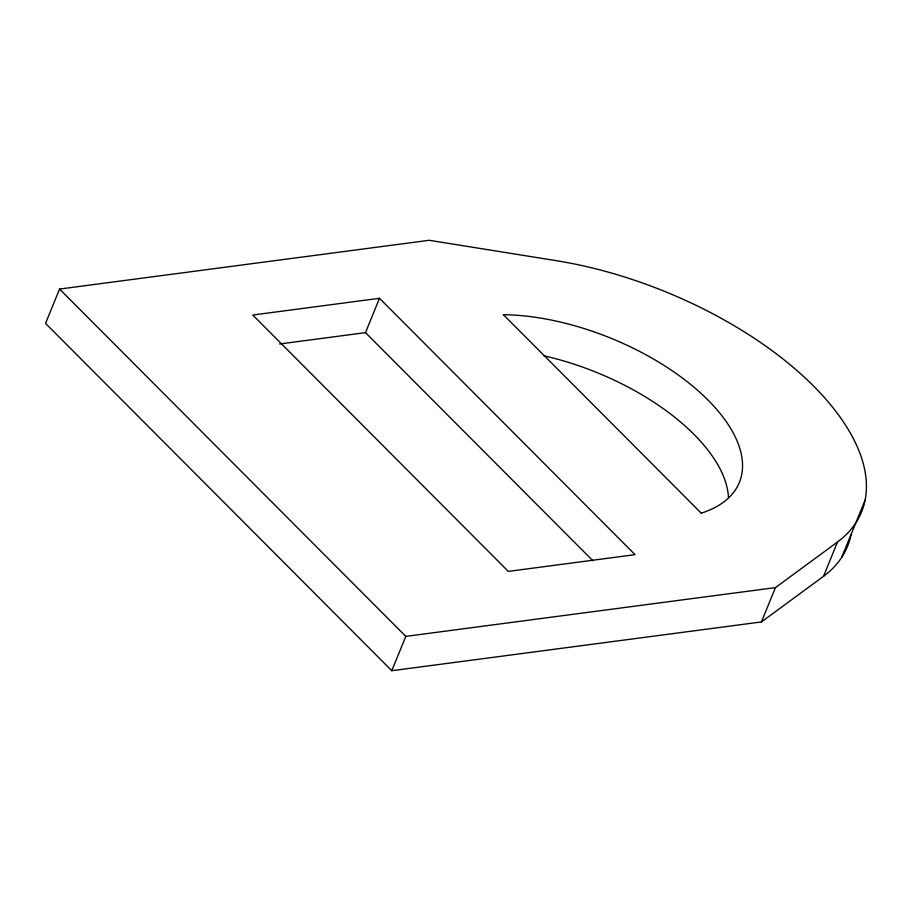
<?xml version="1.0" encoding="UTF-8"?>
<svg xmlns="http://www.w3.org/2000/svg" width="911" height="911" viewBox="0 0 911 911"><rect width="100%" height="100%" fill="white"/><g stroke="black" fill="none" stroke-linecap="round" stroke-linejoin="round"><path stroke-width="1.37" d="M823.521 576.321L837.528 541.988A264.429 129.806 22.2 0 0 813.569 386.07A264.429 129.806 22.2 0 0 557.247 260.831L429.218 240.288L59.557 289.06L45.55 323.394L391.787 670.712L761.437 621.94L823.521 576.321A264.429 129.806 22.2 0 0 851.09 534.472M279.586 343.982L365.493 332.64L379.5 298.307L635.058 554.662L508.315 571.391L252.768 315.035L379.5 298.307M391.787 670.712L405.794 636.379L775.455 587.606L837.528 541.988M761.437 621.94L775.455 587.606M841.673 557.43L865.108 500.139M365.493 332.64L592.981 560.857M59.557 289.06L405.794 636.379M543.935 355.814A173.101 84.974 22.2 0 1 728.493 497.691M701.254 513.178L503.407 314.716A173.101 84.974 22.2 0 1 707.949 400.009A173.101 84.974 22.2 0 1 701.254 513.178"/></g></svg>
